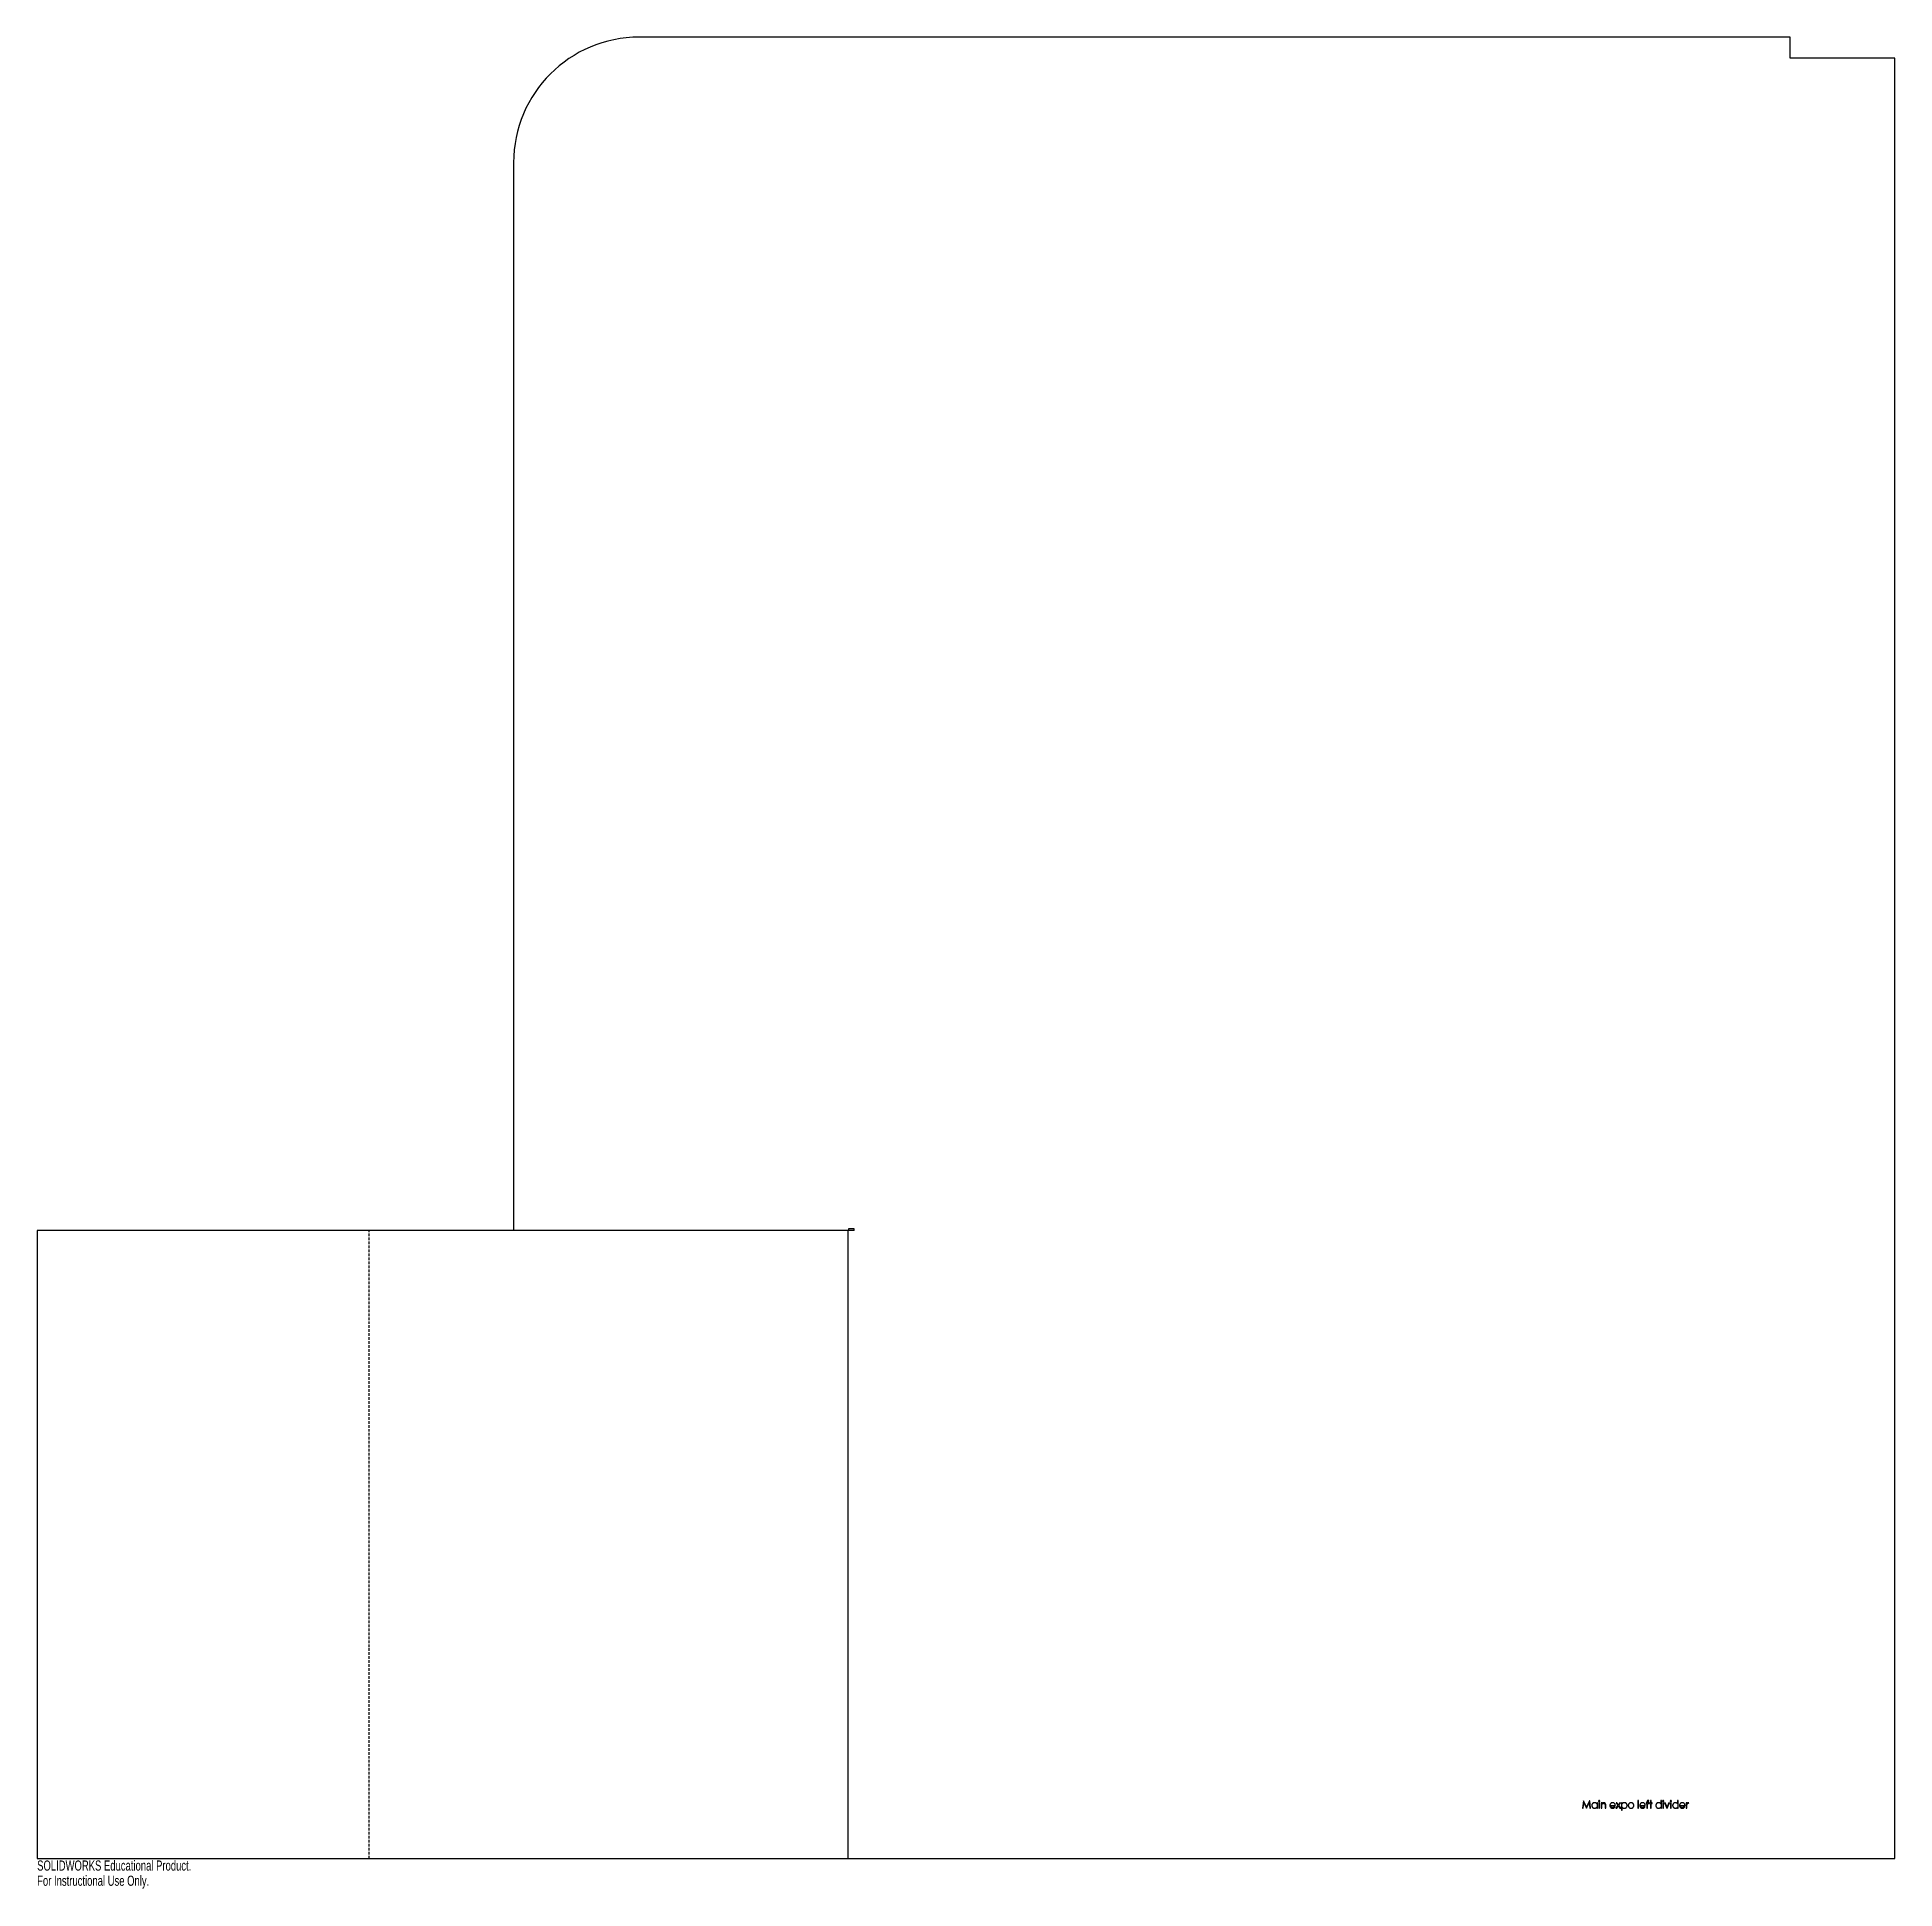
# Model space of a CAD drawing. Header units: millimetres. Extents: x -389 to 498, y -15 to 870.
import ezdxf

# ---------------------------------------------------------------- set-up
doc = ezdxf.new("R2010")
doc.units = ezdxf.units.MM
doc.linetypes.add('HIDDEN', pattern=[1.905, 1.27, -0.635])
doc.styles.add('SLDTEXTSTYLE0', font='TXT', dxfattribs={"width": 0.7})

msp = doc.modelspace()

# ---------------------------------------------------------------- linework, layer by layer
at = {"color": 7, "linetype": 'Continuous', "lineweight": 25}
for p, q in [((448.32, 870), (-101.68, 870)), ((448.32, 860), (448.32, 870)), ((498.32, 860), (448.32, 860)), ((498.32, 0), (498.32, 860)), ((-161.68, 810), (-161.68, 300)), ((1.07, 300), (-389.32, 300)), ((-389.32, 300), (-389.32, 0)), ((1.07, 300.75), (-1.68, 300.75)), ((-1.68, 300.75), (-1.68, 300)), ((1.07, 300), (1.07, 300.75)), ((349.52, 27.5), (349.06, 24)), ((349.57, 27.5), (349.52, 27.5)), ((351.01, 24.63), (349.57, 27.5)), ((352.45, 27.5), (351.01, 24.63)), ((352.5, 27.5), (352.45, 27.5)), ((352.96, 24), (352.5, 27.5)), ((375.85, 27.59), (375.53, 27.59)), ((375.53, 27.59), (375.53, 24)), ((375.85, 24), (375.85, 27.59)), ((379.89, 26.96), (379.89, 26.55)), ((380.2, 26.55), (380.2, 26.91)), ((380.78, 27.24), (380.78, 27.57)), ((381.86, 27.59), (381.55, 27.59)), ((381.55, 27.59), (381.55, 26.55)), ((381.86, 26.55), (381.86, 27.59)), ((386.8, 27.59), (386.48, 27.59)), ((386.48, 27.59), (386.48, 26.06)), ((386.8, 24), (386.8, 27.59)), ((394.83, 27.59), (394.52, 27.59)), ((394.52, 27.59), (394.52, 26.06)), ((394.83, 24), (394.83, 27.59)), ((349.06, 24), (349.38, 24)), ((349.38, 24), (349.71, 26.52)), ((349.71, 26.52), (350.98, 24)), ((350.98, 24), (351.05, 24)), ((351.05, 24), (352.31, 26.52)), ((352.31, 26.52), (352.65, 24)), ((352.65, 24), (352.96, 24)), ((356.19, 26.55), (355.88, 26.55)), ((355.88, 26.55), (355.88, 26.08)), ((355.88, 24.44), (355.88, 24)), ((355.88, 24), (356.19, 24)), ((356.19, 24), (356.19, 26.55)), ((357.18, 26.55), (356.87, 26.55)), ((356.87, 26.55), (356.87, 24)), ((356.87, 24), (357.18, 24)), ((357.18, 24), (357.18, 26.55)), ((358.26, 26.55), (357.94, 26.55)), ((357.94, 26.55), (357.94, 24)), ((357.94, 24), (358.26, 24)), ((358.26, 26.09), (358.26, 26.55)), ((358.26, 24), (358.26, 24.92)), ((359.87, 25.2), (359.87, 24)), ((359.87, 24), (360.19, 24)), ((360.19, 24), (360.19, 25.3)), ((362.48, 25.21), (364.77, 25.21)), ((364.63, 24.66), (364.35, 24.8)), ((366.01, 25.37), (365.03, 24)), ((365.03, 24), (365.41, 24)), ((365.54, 26.55), (365.17, 26.55)), ((365.17, 26.55), (366.01, 25.37)), ((365.41, 24), (366.2, 25.11)), ((366.2, 25.63), (365.54, 26.55)), ((366.86, 26.55), (366.2, 25.63)), ((366.2, 25.11), (366.99, 24)), ((366.39, 25.37), (367.23, 26.55)), ((367.37, 24), (366.39, 25.37)), ((367.23, 26.55), (366.86, 26.55)), ((366.99, 24), (367.37, 24)), ((368.04, 26.55), (367.73, 26.55)), ((367.73, 26.55), (367.73, 23.05)), ((367.73, 23.05), (368.04, 23.05)), ((368.04, 26.08), (368.04, 26.55)), ((368.04, 23.05), (368.04, 24.46)), ((375.53, 24), (375.85, 24)), ((376.79, 25.21), (379.08, 25.21)), ((378.94, 24.66), (378.67, 24.8)), ((379.89, 26.55), (379.53, 26.55)), ((379.53, 26.55), (379.53, 26.24)), ((379.53, 26.24), (379.89, 26.24)), ((379.89, 26.24), (379.89, 24)), ((379.89, 24), (380.2, 24)), ((380.74, 26.55), (380.2, 26.55)), ((380.2, 24), (380.2, 26.24)), ((380.2, 26.24), (380.74, 26.24)), ((380.74, 26.24), (380.74, 26.55)), ((381.1, 26.55), (381.1, 26.24)), ((381.55, 26.55), (381.1, 26.55)), ((381.1, 26.24), (381.55, 26.24)), ((381.55, 26.24), (381.55, 24)), ((381.55, 24), (381.86, 24)), ((382.31, 26.55), (381.86, 26.55)), ((381.86, 24), (381.86, 26.24)), ((381.86, 26.24), (382.31, 26.24)), ((382.31, 26.24), (382.31, 26.55)), ((386.48, 24.44), (386.48, 24)), ((386.48, 24), (386.8, 24)), ((387.78, 26.55), (387.47, 26.55)), ((387.47, 26.55), (387.47, 24)), ((387.47, 24), (387.78, 24)), ((387.78, 24), (387.78, 26.55)), ((388.62, 26.55), (388.28, 26.55)), ((388.28, 26.55), (389.44, 24)), ((389.47, 24.69), (388.62, 26.55)), ((389.44, 24), (389.49, 24)), ((390.32, 26.55), (389.47, 24.69)), ((389.49, 24), (390.66, 26.55)), ((390.66, 26.55), (390.32, 26.55)), ((391.46, 26.55), (391.15, 26.55)), ((391.15, 26.55), (391.15, 24)), ((391.15, 24), (391.46, 24)), ((391.46, 24), (391.46, 26.55)), ((394.52, 24.44), (394.52, 24)), ((394.52, 24), (394.83, 24)), ((395.77, 25.21), (398.06, 25.21)), ((397.93, 24.66), (397.65, 24.8)), ((398.91, 26.55), (398.6, 26.55)), ((398.6, 26.55), (398.6, 24)), ((398.6, 24), (398.91, 24)), ((398.91, 26.18), (398.91, 26.55)), ((398.91, 24), (398.91, 24.86)), ((399.64, 26.24), (399.81, 26.51)), ((-389.32, 0), (498.32, 0))]:
    msp.add_line(p, q, dxfattribs=at)
at = {"color": 7, "linetype": 'HIDDEN'}
msp.add_line((-230.66, 0), (-230.66, 300), dxfattribs=at)
at = {"color": 7, "linetype": 'Continuous'}
msp.add_line((-1.84, 0), (-1.84, 300), dxfattribs=at)
at = {"color": 7, "linetype": 'Continuous', "lineweight": 25}
msp.add_arc((-101.68, 810), 60, 90, 180, dxfattribs=at)
for points, knots in [([(357.02, 27.63), (356.99, 27.63), (356.93, 27.62), (356.86, 27.59), (356.82, 27.55), (356.78, 27.51), (356.74, 27.45), (356.73, 27.4), (356.73, 27.36)], [0, 0, 0, 0, 0.255106, 0.381885, 0.510255, 0.636563, 0.757851, 1, 1, 1, 1]), ([(356.73, 27.36), (356.73, 27.33), (356.74, 27.27), (356.78, 27.21), (356.82, 27.17), (356.86, 27.14), (356.93, 27.1), (356.99, 27.09), (357.02, 27.09)], [0, 0, 0, 0, 0.238915, 0.359557, 0.486635, 0.615787, 0.743339, 1, 1, 1, 1]), ([(357.32, 27.36), (357.32, 27.4), (357.31, 27.45), (357.27, 27.51), (357.23, 27.55), (357.19, 27.59), (357.12, 27.62), (357.06, 27.63), (357.02, 27.63)], [0, 0, 0, 0, 0.24077, 0.361368, 0.48802, 0.615659, 0.741716, 1, 1, 1, 1]), ([(357.02, 27.09), (357.06, 27.09), (357.12, 27.1), (357.19, 27.14), (357.23, 27.17), (357.27, 27.21), (357.31, 27.27), (357.32, 27.33), (357.32, 27.36)], [0, 0, 0, 0, 0.25985, 0.386671, 0.515083, 0.642503, 0.762454, 1, 1, 1, 1]), ([(380.4, 27.63), (380.35, 27.63), (380.27, 27.62), (380.17, 27.59), (380.11, 27.56), (380.05, 27.52), (380, 27.47), (379.96, 27.42), (379.94, 27.37), (379.92, 27.33), (379.92, 27.29), (379.91, 27.25), (379.9, 27.2), (379.89, 27.15), (379.89, 27.07), (379.89, 27.01), (379.89, 26.96)], [0, 0, 0, 0, 0.16461, 0.240355, 0.313698, 0.383938, 0.451083, 0.516827, 0.583095, 0.61837, 0.658496, 0.703358, 0.752084, 0.807052, 0.866144, 1, 1, 1, 1]), ([(380.2, 26.91), (380.2, 26.94), (380.2, 26.99), (380.2, 27.05), (380.21, 27.09), (380.21, 27.12), (380.21, 27.15), (380.21, 27.17), (380.22, 27.19), (380.23, 27.21), (380.25, 27.24), (380.27, 27.26), (380.3, 27.28), (380.34, 27.3), (380.39, 27.31), (380.44, 27.32), (380.47, 27.32)], [0, 0, 0, 0, 0.177182, 0.250494, 0.316567, 0.371666, 0.418491, 0.455466, 0.483325, 0.531454, 0.583012, 0.639224, 0.702281, 0.770576, 0.841276, 1, 1, 1, 1]), ([(380.78, 27.57), (380.72, 27.59), (380.59, 27.62), (380.46, 27.63), (380.4, 27.63)], [0, 0, 0, 0, 0.546137, 1, 1, 1, 1]), ([(380.47, 27.32), (380.52, 27.32), (380.62, 27.3), (380.73, 27.26), (380.78, 27.24)], [0, 0, 0, 0, 0.446972, 1, 1, 1, 1]), ([(387.63, 27.63), (387.59, 27.63), (387.53, 27.62), (387.46, 27.59), (387.42, 27.55), (387.38, 27.51), (387.35, 27.45), (387.34, 27.4), (387.34, 27.36)], [0, 0, 0, 0, 0.255106, 0.381885, 0.510255, 0.636563, 0.757851, 1, 1, 1, 1]), ([(387.34, 27.36), (387.34, 27.33), (387.35, 27.27), (387.38, 27.21), (387.42, 27.17), (387.46, 27.14), (387.53, 27.1), (387.59, 27.09), (387.63, 27.09)], [0, 0, 0, 0, 0.238915, 0.359557, 0.486635, 0.615787, 0.743339, 1, 1, 1, 1]), ([(387.92, 27.36), (387.92, 27.4), (387.91, 27.45), (387.87, 27.51), (387.83, 27.55), (387.79, 27.59), (387.72, 27.62), (387.66, 27.63), (387.63, 27.63)], [0, 0, 0, 0, 0.24077, 0.361368, 0.48802, 0.615659, 0.741716, 1, 1, 1, 1]), ([(387.63, 27.09), (387.66, 27.09), (387.72, 27.1), (387.79, 27.14), (387.83, 27.17), (387.87, 27.21), (387.91, 27.27), (387.92, 27.33), (387.92, 27.36)], [0, 0, 0, 0, 0.25985, 0.386671, 0.515083, 0.642503, 0.762454, 1, 1, 1, 1]), ([(391.31, 27.63), (391.27, 27.63), (391.21, 27.62), (391.14, 27.59), (391.1, 27.55), (391.06, 27.51), (391.03, 27.45), (391.01, 27.4), (391.02, 27.36)], [0, 0, 0, 0, 0.255106, 0.381885, 0.510255, 0.636563, 0.757851, 1, 1, 1, 1]), ([(391.02, 27.36), (391.02, 27.33), (391.03, 27.27), (391.06, 27.21), (391.1, 27.17), (391.14, 27.14), (391.21, 27.1), (391.27, 27.09), (391.31, 27.09)], [0, 0, 0, 0, 0.238915, 0.359557, 0.486635, 0.615787, 0.743339, 1, 1, 1, 1]), ([(391.6, 27.36), (391.6, 27.4), (391.59, 27.45), (391.55, 27.51), (391.51, 27.55), (391.47, 27.59), (391.4, 27.62), (391.34, 27.63), (391.31, 27.63)], [0, 0, 0, 0, 0.24077, 0.361368, 0.48802, 0.615659, 0.741716, 1, 1, 1, 1]), ([(391.31, 27.09), (391.34, 27.09), (391.4, 27.1), (391.47, 27.14), (391.51, 27.17), (391.55, 27.21), (391.59, 27.27), (391.6, 27.33), (391.6, 27.36)], [0, 0, 0, 0, 0.25985, 0.386671, 0.515083, 0.642503, 0.762454, 1, 1, 1, 1]), ([(354.85, 26.6), (354.76, 26.6), (354.62, 26.59), (354.45, 26.55), (354.33, 26.5), (354.21, 26.45), (354.1, 26.38), (353.99, 26.31), (353.9, 26.21), (353.8, 26.12), (353.72, 26.01), (353.65, 25.9), (353.6, 25.79), (353.56, 25.67), (353.51, 25.5), (353.5, 25.37), (353.5, 25.28)], [0, 0, 0, 0, 0.128369, 0.190418, 0.251921, 0.313274, 0.375086, 0.438389, 0.503209, 0.567967, 0.630868, 0.691997, 0.752426, 0.813096, 0.873921, 1, 1, 1, 1]), ([(353.5, 25.28), (353.5, 25.19), (353.51, 25.06), (353.55, 24.89), (353.6, 24.77), (353.65, 24.65), (353.72, 24.54), (353.8, 24.44), (353.89, 24.34), (353.99, 24.25), (354.1, 24.17), (354.21, 24.1), (354.32, 24.05), (354.44, 24), (354.61, 23.96), (354.75, 23.95), (354.84, 23.95)], [0, 0, 0, 0, 0.128099, 0.189669, 0.250706, 0.311891, 0.373265, 0.435809, 0.500424, 0.565061, 0.627671, 0.689332, 0.75007, 0.810996, 0.872567, 1, 1, 1, 1]), ([(354.84, 23.95), (354.94, 23.95), (355.08, 23.97), (355.27, 24.02), (355.41, 24.07), (355.54, 24.14), (355.7, 24.25), (355.81, 24.36), (355.88, 24.44)], [0, 0, 0, 0, 0.251855, 0.3727, 0.492835, 0.61373, 0.737915, 1, 1, 1, 1]), ([(355.88, 26.08), (355.82, 26.17), (355.72, 26.28), (355.55, 26.41), (355.43, 26.48), (355.29, 26.53), (355.1, 26.59), (354.95, 26.6), (354.85, 26.6)], [0, 0, 0, 0, 0.261894, 0.385202, 0.504745, 0.623985, 0.745346, 1, 1, 1, 1]), ([(359.23, 26.6), (359.14, 26.6), (359, 26.59), (358.83, 26.53), (358.7, 26.48), (358.58, 26.41), (358.42, 26.29), (358.32, 26.18), (358.26, 26.09)], [0, 0, 0, 0, 0.243411, 0.36189, 0.48007, 0.601012, 0.726431, 1, 1, 1, 1]), ([(358.26, 24.92), (358.26, 25), (358.26, 25.11), (358.27, 25.25), (358.27, 25.34), (358.28, 25.42), (358.29, 25.51), (358.3, 25.57), (358.31, 25.61)], [0, 0, 0, 0, 0.333601, 0.479157, 0.61054, 0.728948, 0.832385, 1, 1, 1, 1]), ([(358.31, 25.61), (358.32, 25.66), (358.34, 25.72), (358.39, 25.81), (358.42, 25.87), (358.47, 25.93), (358.52, 25.99), (358.57, 26.04), (358.63, 26.09), (358.69, 26.14), (358.75, 26.18), (358.82, 26.21), (358.89, 26.24), (358.96, 26.26), (359.05, 26.28), (359.13, 26.29), (359.18, 26.29)], [0, 0, 0, 0, 0.123883, 0.184782, 0.245602, 0.307065, 0.369229, 0.432026, 0.49708, 0.561852, 0.625426, 0.687649, 0.74977, 0.811016, 0.873373, 1, 1, 1, 1]), ([(359.18, 26.29), (359.26, 26.29), (359.38, 26.27), (359.52, 26.22), (359.61, 26.16), (359.69, 26.09), (359.78, 25.97), (359.82, 25.86), (359.84, 25.78)], [0, 0, 0, 0, 0.270019, 0.390719, 0.506822, 0.621524, 0.739167, 1, 1, 1, 1]), ([(360.19, 25.3), (360.19, 25.38), (360.19, 25.5), (360.17, 25.65), (360.16, 25.75), (360.15, 25.84), (360.13, 25.92), (360.11, 26), (360.07, 26.09), (360.02, 26.18), (359.95, 26.29), (359.85, 26.38), (359.75, 26.46), (359.63, 26.52), (359.46, 26.58), (359.32, 26.6), (359.23, 26.6)], [0, 0, 0, 0, 0.131726, 0.190668, 0.245197, 0.295509, 0.341244, 0.383386, 0.42144, 0.492956, 0.562869, 0.633024, 0.704457, 0.776512, 0.848822, 1, 1, 1, 1]), ([(359.84, 25.78), (359.84, 25.75), (359.85, 25.7), (359.86, 25.63), (359.87, 25.56), (359.87, 25.48), (359.87, 25.36), (359.87, 25.27), (359.87, 25.2)], [0, 0, 0, 0, 0.158517, 0.25992, 0.376746, 0.510174, 0.65789, 1, 1, 1, 1]), ([(362.46, 26.12), (362.41, 26.06), (362.34, 25.97), (362.28, 25.83), (362.23, 25.72), (362.2, 25.61), (362.17, 25.46), (362.16, 25.35), (362.16, 25.27)], [0, 0, 0, 0, 0.253422, 0.376704, 0.499449, 0.622572, 0.746232, 1, 1, 1, 1]), ([(362.16, 25.27), (362.16, 25.19), (362.17, 25.06), (362.21, 24.9), (362.25, 24.79), (362.29, 24.67), (362.35, 24.56), (362.42, 24.46), (362.5, 24.36), (362.59, 24.26), (362.69, 24.18), (362.8, 24.11), (362.91, 24.05), (363.03, 24.01), (363.21, 23.96), (363.35, 23.95), (363.45, 23.95)], [0, 0, 0, 0, 0.12108, 0.180068, 0.23919, 0.298706, 0.358881, 0.420369, 0.483448, 0.546566, 0.608699, 0.670186, 0.731865, 0.795203, 0.860371, 1, 1, 1, 1]), ([(363.46, 26.6), (363.36, 26.6), (363.21, 26.59), (363.02, 26.54), (362.89, 26.48), (362.77, 26.42), (362.62, 26.3), (362.52, 26.2), (362.46, 26.12)], [0, 0, 0, 0, 0.260241, 0.383675, 0.50466, 0.625357, 0.746411, 1, 1, 1, 1]), ([(363.41, 24.27), (363.35, 24.27), (363.25, 24.27), (363.13, 24.3), (363.05, 24.33), (362.97, 24.37), (362.89, 24.41), (362.82, 24.47), (362.75, 24.53), (362.69, 24.6), (362.63, 24.67), (362.59, 24.75), (362.55, 24.83), (362.52, 24.92), (362.49, 25.04), (362.48, 25.14), (362.48, 25.21)], [0, 0, 0, 0, 0.127669, 0.188951, 0.249055, 0.309071, 0.369222, 0.430175, 0.492602, 0.555347, 0.616963, 0.678171, 0.739247, 0.801609, 0.865524, 1, 1, 1, 1]), ([(364.35, 24.8), (364.31, 24.74), (364.24, 24.65), (364.15, 24.54), (364.08, 24.48), (364.01, 24.44), (363.94, 24.39), (363.86, 24.36), (363.78, 24.32), (363.69, 24.3), (363.57, 24.27), (363.47, 24.27), (363.41, 24.27)], [0, 0, 0, 0, 0.207935, 0.294694, 0.369732, 0.440831, 0.514251, 0.59139, 0.672274, 0.754341, 0.836121, 1, 1, 1, 1]), ([(363.45, 23.95), (363.54, 23.95), (363.66, 23.96), (363.82, 23.99), (363.94, 24.03), (364.04, 24.07), (364.14, 24.13), (364.24, 24.19), (364.33, 24.26), (364.41, 24.34), (364.52, 24.47), (364.59, 24.58), (364.63, 24.66)], [0, 0, 0, 0, 0.178106, 0.261328, 0.341557, 0.420008, 0.498097, 0.5754, 0.653645, 0.734126, 0.818339, 1, 1, 1, 1]), ([(364.49, 26.1), (364.43, 26.18), (364.32, 26.29), (364.16, 26.41), (364.04, 26.48), (363.9, 26.53), (363.71, 26.59), (363.56, 26.6), (363.46, 26.6)], [0, 0, 0, 0, 0.255257, 0.377248, 0.497742, 0.61812, 0.740967, 1, 1, 1, 1]), ([(364.77, 25.21), (364.76, 25.29), (364.76, 25.42), (364.73, 25.58), (364.69, 25.7), (364.66, 25.81), (364.59, 25.94), (364.53, 26.04), (364.49, 26.1)], [0, 0, 0, 0, 0.270382, 0.39846, 0.52275, 0.643826, 0.763745, 1, 1, 1, 1]), ([(369.07, 26.6), (368.97, 26.6), (368.82, 26.59), (368.63, 26.53), (368.5, 26.48), (368.37, 26.41), (368.21, 26.28), (368.1, 26.17), (368.04, 26.08)], [0, 0, 0, 0, 0.253852, 0.374822, 0.494229, 0.613939, 0.736955, 1, 1, 1, 1]), ([(368.04, 24.46), (368.11, 24.38), (368.22, 24.27), (368.38, 24.15), (368.51, 24.08), (368.64, 24.02), (368.83, 23.97), (368.98, 23.95), (369.08, 23.95)], [0, 0, 0, 0, 0.262003, 0.386599, 0.507884, 0.62877, 0.749452, 1, 1, 1, 1]), ([(370.42, 25.28), (370.42, 25.37), (370.41, 25.5), (370.37, 25.67), (370.32, 25.79), (370.27, 25.9), (370.2, 26.01), (370.12, 26.12), (370.03, 26.21), (369.93, 26.31), (369.82, 26.38), (369.71, 26.45), (369.59, 26.5), (369.47, 26.55), (369.3, 26.59), (369.16, 26.6), (369.07, 26.6)], [0, 0, 0, 0, 0.126015, 0.186809, 0.247448, 0.307846, 0.369121, 0.43199, 0.496715, 0.561502, 0.624773, 0.686554, 0.747875, 0.809347, 0.871364, 1, 1, 1, 1]), ([(369.08, 23.95), (369.17, 23.95), (369.31, 23.96), (369.48, 24), (369.6, 24.05), (369.71, 24.1), (369.82, 24.17), (369.93, 24.25), (370.03, 24.34), (370.12, 24.44), (370.2, 24.54), (370.27, 24.65), (370.32, 24.77), (370.37, 24.89), (370.41, 25.06), (370.42, 25.19), (370.42, 25.28)], [0, 0, 0, 0, 0.1277, 0.18924, 0.250135, 0.310843, 0.372472, 0.435051, 0.499654, 0.564237, 0.62675, 0.688267, 0.74942, 0.810426, 0.871966, 1, 1, 1, 1]), ([(371.31, 26.18), (371.25, 26.11), (371.17, 26.01), (371.09, 25.87), (371.04, 25.76), (371, 25.64), (370.97, 25.48), (370.96, 25.35), (370.96, 25.27)], [0, 0, 0, 0, 0.253759, 0.377286, 0.498912, 0.621321, 0.744762, 1, 1, 1, 1]), ([(370.96, 25.27), (370.96, 25.18), (370.97, 25.06), (371.01, 24.89), (371.05, 24.77), (371.1, 24.66), (371.16, 24.55), (371.24, 24.45), (371.33, 24.35), (371.42, 24.25), (371.52, 24.17), (371.63, 24.1), (371.75, 24.05), (371.87, 24.01), (372.05, 23.96), (372.19, 23.95), (372.28, 23.95)], [0, 0, 0, 0, 0.123182, 0.183034, 0.242866, 0.302517, 0.363315, 0.425069, 0.489042, 0.553087, 0.615445, 0.677286, 0.739175, 0.801676, 0.865365, 1, 1, 1, 1]), ([(372.28, 26.6), (372.19, 26.6), (372.05, 26.59), (371.87, 26.54), (371.74, 26.5), (371.62, 26.44), (371.47, 26.34), (371.37, 26.25), (371.31, 26.18)], [0, 0, 0, 0, 0.258712, 0.382089, 0.503564, 0.625181, 0.747287, 1, 1, 1, 1]), ([(373.25, 26.18), (373.19, 26.25), (373.09, 26.34), (372.94, 26.44), (372.82, 26.5), (372.69, 26.54), (372.52, 26.59), (372.38, 26.6), (372.28, 26.6)], [0, 0, 0, 0, 0.253129, 0.375307, 0.496196, 0.617866, 0.741668, 1, 1, 1, 1]), ([(372.28, 23.95), (372.38, 23.95), (372.51, 23.96), (372.69, 24.01), (372.81, 24.05), (372.93, 24.1), (373.04, 24.17), (373.14, 24.25), (373.24, 24.35), (373.32, 24.45), (373.4, 24.55), (373.46, 24.66), (373.51, 24.77), (373.55, 24.89), (373.59, 25.06), (373.61, 25.18), (373.6, 25.27)], [0, 0, 0, 0, 0.134134, 0.197903, 0.260483, 0.322146, 0.383778, 0.446215, 0.510341, 0.574395, 0.636226, 0.697102, 0.756828, 0.816735, 0.876663, 1, 1, 1, 1]), ([(373.6, 25.27), (373.6, 25.35), (373.59, 25.48), (373.56, 25.64), (373.52, 25.76), (373.47, 25.87), (373.39, 26.02), (373.31, 26.12), (373.25, 26.18)], [0, 0, 0, 0, 0.255435, 0.378632, 0.501466, 0.623494, 0.746166, 1, 1, 1, 1]), ([(376.77, 26.12), (376.72, 26.06), (376.66, 25.97), (376.59, 25.83), (376.55, 25.72), (376.52, 25.61), (376.48, 25.46), (376.48, 25.35), (376.48, 25.27)], [0, 0, 0, 0, 0.253422, 0.376704, 0.499449, 0.622572, 0.746232, 1, 1, 1, 1]), ([(376.48, 25.27), (376.48, 25.19), (376.49, 25.06), (376.52, 24.9), (376.56, 24.79), (376.61, 24.67), (376.67, 24.56), (376.74, 24.46), (376.82, 24.36), (376.9, 24.26), (377, 24.18), (377.11, 24.11), (377.22, 24.05), (377.35, 24.01), (377.53, 23.96), (377.67, 23.95), (377.76, 23.95)], [0, 0, 0, 0, 0.12108, 0.180068, 0.23919, 0.298706, 0.358881, 0.420369, 0.483448, 0.546566, 0.608699, 0.670186, 0.731865, 0.795203, 0.860371, 1, 1, 1, 1]), ([(377.77, 26.6), (377.67, 26.6), (377.52, 26.59), (377.34, 26.54), (377.21, 26.48), (377.09, 26.42), (376.93, 26.3), (376.83, 26.2), (376.77, 26.12)], [0, 0, 0, 0, 0.260241, 0.383675, 0.50466, 0.625357, 0.746411, 1, 1, 1, 1]), ([(377.72, 24.27), (377.66, 24.27), (377.57, 24.27), (377.45, 24.3), (377.36, 24.33), (377.28, 24.37), (377.21, 24.41), (377.13, 24.47), (377.06, 24.53), (377, 24.6), (376.95, 24.67), (376.9, 24.75), (376.86, 24.83), (376.83, 24.92), (376.8, 25.04), (376.79, 25.14), (376.79, 25.21)], [0, 0, 0, 0, 0.127669, 0.188951, 0.249055, 0.309071, 0.369222, 0.430175, 0.492602, 0.555347, 0.616963, 0.678171, 0.739247, 0.801609, 0.865524, 1, 1, 1, 1]), ([(378.67, 24.8), (378.62, 24.74), (378.56, 24.65), (378.46, 24.54), (378.4, 24.48), (378.33, 24.44), (378.26, 24.39), (378.18, 24.36), (378.09, 24.32), (378, 24.3), (377.88, 24.27), (377.79, 24.27), (377.72, 24.27)], [0, 0, 0, 0, 0.207935, 0.294694, 0.369732, 0.440831, 0.514251, 0.59139, 0.672274, 0.754341, 0.836121, 1, 1, 1, 1]), ([(377.76, 23.95), (377.85, 23.95), (377.98, 23.96), (378.14, 23.99), (378.25, 24.03), (378.36, 24.07), (378.46, 24.13), (378.55, 24.19), (378.64, 24.26), (378.73, 24.34), (378.83, 24.47), (378.9, 24.58), (378.94, 24.66)], [0, 0, 0, 0, 0.178106, 0.261328, 0.341557, 0.420008, 0.498097, 0.5754, 0.653645, 0.734126, 0.818339, 1, 1, 1, 1]), ([(378.8, 26.1), (378.74, 26.18), (378.64, 26.29), (378.48, 26.41), (378.35, 26.48), (378.22, 26.53), (378.03, 26.59), (377.87, 26.6), (377.77, 26.6)], [0, 0, 0, 0, 0.255257, 0.377248, 0.497742, 0.61812, 0.740967, 1, 1, 1, 1]), ([(379.08, 25.21), (379.08, 25.29), (379.07, 25.42), (379.04, 25.58), (379.01, 25.7), (378.97, 25.81), (378.91, 25.94), (378.85, 26.04), (378.8, 26.1)], [0, 0, 0, 0, 0.270382, 0.39846, 0.52275, 0.643826, 0.763745, 1, 1, 1, 1]), ([(385.45, 26.6), (385.36, 26.6), (385.23, 26.59), (385.05, 26.55), (384.93, 26.5), (384.82, 26.45), (384.7, 26.38), (384.6, 26.31), (384.5, 26.21), (384.41, 26.12), (384.33, 26.01), (384.26, 25.9), (384.2, 25.79), (384.16, 25.67), (384.12, 25.5), (384.11, 25.37), (384.1, 25.28)], [0, 0, 0, 0, 0.128369, 0.190418, 0.251921, 0.313274, 0.375086, 0.438389, 0.503209, 0.567967, 0.630868, 0.691997, 0.752426, 0.813096, 0.873921, 1, 1, 1, 1]), ([(384.1, 25.28), (384.11, 25.19), (384.12, 25.06), (384.16, 24.89), (384.2, 24.77), (384.26, 24.65), (384.32, 24.54), (384.4, 24.44), (384.49, 24.34), (384.59, 24.25), (384.7, 24.17), (384.81, 24.1), (384.93, 24.05), (385.05, 24), (385.22, 23.96), (385.35, 23.95), (385.44, 23.95)], [0, 0, 0, 0, 0.128099, 0.189669, 0.250706, 0.311891, 0.373265, 0.435809, 0.500424, 0.565061, 0.627671, 0.689332, 0.75007, 0.810996, 0.872567, 1, 1, 1, 1]), ([(385.44, 23.95), (385.54, 23.95), (385.69, 23.97), (385.88, 24.02), (386.01, 24.07), (386.14, 24.14), (386.31, 24.25), (386.42, 24.36), (386.48, 24.44)], [0, 0, 0, 0, 0.251855, 0.3727, 0.492835, 0.61373, 0.737915, 1, 1, 1, 1]), ([(386.48, 26.06), (386.42, 26.14), (386.32, 26.26), (386.16, 26.39), (386.03, 26.47), (385.89, 26.53), (385.7, 26.58), (385.55, 26.6), (385.45, 26.6)], [0, 0, 0, 0, 0.261489, 0.385247, 0.505898, 0.62579, 0.747015, 1, 1, 1, 1]), ([(393.48, 26.6), (393.39, 26.6), (393.26, 26.59), (393.09, 26.55), (392.96, 26.5), (392.85, 26.45), (392.74, 26.38), (392.63, 26.31), (392.53, 26.21), (392.44, 26.12), (392.36, 26.01), (392.29, 25.9), (392.23, 25.79), (392.19, 25.67), (392.15, 25.5), (392.14, 25.37), (392.14, 25.28)], [0, 0, 0, 0, 0.128369, 0.190418, 0.251921, 0.313274, 0.375086, 0.438389, 0.503209, 0.567967, 0.630868, 0.691997, 0.752426, 0.813096, 0.873921, 1, 1, 1, 1]), ([(392.14, 25.28), (392.14, 25.19), (392.15, 25.06), (392.19, 24.89), (392.23, 24.77), (392.29, 24.65), (392.35, 24.54), (392.43, 24.44), (392.53, 24.34), (392.63, 24.25), (392.73, 24.17), (392.84, 24.1), (392.96, 24.05), (393.08, 24), (393.25, 23.96), (393.38, 23.95), (393.47, 23.95)], [0, 0, 0, 0, 0.128099, 0.189669, 0.250706, 0.311891, 0.373265, 0.435809, 0.500424, 0.565061, 0.627671, 0.689332, 0.75007, 0.810996, 0.872567, 1, 1, 1, 1]), ([(393.47, 23.95), (393.57, 23.95), (393.72, 23.97), (393.91, 24.02), (394.04, 24.07), (394.17, 24.14), (394.34, 24.25), (394.45, 24.36), (394.52, 24.44)], [0, 0, 0, 0, 0.251855, 0.3727, 0.492835, 0.61373, 0.737915, 1, 1, 1, 1]), ([(394.52, 26.06), (394.45, 26.14), (394.35, 26.26), (394.19, 26.39), (394.06, 26.47), (393.93, 26.53), (393.73, 26.58), (393.58, 26.6), (393.48, 26.6)], [0, 0, 0, 0, 0.261489, 0.385247, 0.505898, 0.62579, 0.747015, 1, 1, 1, 1]), ([(395.75, 26.12), (395.7, 26.06), (395.64, 25.97), (395.57, 25.83), (395.53, 25.72), (395.5, 25.61), (395.47, 25.46), (395.46, 25.35), (395.46, 25.27)], [0, 0, 0, 0, 0.253422, 0.376704, 0.499449, 0.622572, 0.746232, 1, 1, 1, 1]), ([(395.46, 25.27), (395.46, 25.19), (395.47, 25.06), (395.5, 24.9), (395.54, 24.79), (395.59, 24.67), (395.65, 24.56), (395.72, 24.46), (395.8, 24.36), (395.88, 24.26), (395.98, 24.18), (396.09, 24.11), (396.2, 24.05), (396.33, 24.01), (396.51, 23.96), (396.65, 23.95), (396.74, 23.95)], [0, 0, 0, 0, 0.12108, 0.180068, 0.23919, 0.298706, 0.358881, 0.420369, 0.483448, 0.546566, 0.608699, 0.670186, 0.731865, 0.795203, 0.860371, 1, 1, 1, 1]), ([(396.75, 26.6), (396.65, 26.6), (396.5, 26.59), (396.32, 26.54), (396.19, 26.48), (396.07, 26.42), (395.91, 26.3), (395.81, 26.2), (395.75, 26.12)], [0, 0, 0, 0, 0.260241, 0.383675, 0.50466, 0.625357, 0.746411, 1, 1, 1, 1]), ([(396.7, 24.27), (396.64, 24.27), (396.55, 24.27), (396.43, 24.3), (396.34, 24.33), (396.26, 24.37), (396.19, 24.41), (396.11, 24.47), (396.04, 24.53), (395.98, 24.6), (395.93, 24.67), (395.88, 24.75), (395.84, 24.83), (395.81, 24.92), (395.78, 25.04), (395.77, 25.14), (395.77, 25.21)], [0, 0, 0, 0, 0.127669, 0.188951, 0.249055, 0.309071, 0.369222, 0.430175, 0.492602, 0.555347, 0.616963, 0.678171, 0.739247, 0.801609, 0.865524, 1, 1, 1, 1]), ([(397.65, 24.8), (397.6, 24.74), (397.54, 24.65), (397.44, 24.54), (397.38, 24.48), (397.31, 24.44), (397.24, 24.39), (397.16, 24.36), (397.07, 24.32), (396.98, 24.3), (396.86, 24.27), (396.77, 24.27), (396.7, 24.27)], [0, 0, 0, 0, 0.207935, 0.294694, 0.369732, 0.440831, 0.514251, 0.59139, 0.672274, 0.754341, 0.836121, 1, 1, 1, 1]), ([(396.74, 23.95), (396.83, 23.95), (396.96, 23.96), (397.12, 23.99), (397.23, 24.03), (397.34, 24.07), (397.44, 24.13), (397.53, 24.19), (397.62, 24.26), (397.71, 24.34), (397.81, 24.47), (397.88, 24.58), (397.93, 24.66)], [0, 0, 0, 0, 0.178106, 0.261328, 0.341557, 0.420008, 0.498097, 0.5754, 0.653645, 0.734126, 0.818339, 1, 1, 1, 1]), ([(397.78, 26.1), (397.72, 26.18), (397.62, 26.29), (397.46, 26.41), (397.33, 26.48), (397.2, 26.53), (397.01, 26.59), (396.85, 26.6), (396.75, 26.6)], [0, 0, 0, 0, 0.255257, 0.377248, 0.497742, 0.61812, 0.740967, 1, 1, 1, 1]), ([(398.06, 25.21), (398.06, 25.29), (398.05, 25.42), (398.02, 25.58), (397.99, 25.7), (397.95, 25.81), (397.89, 25.94), (397.83, 26.04), (397.78, 26.1)], [0, 0, 0, 0, 0.270382, 0.39846, 0.52275, 0.643826, 0.763745, 1, 1, 1, 1]), ([(399.54, 26.6), (399.48, 26.6), (399.39, 26.59), (399.29, 26.54), (399.21, 26.5), (399.13, 26.44), (399.02, 26.34), (398.96, 26.25), (398.91, 26.18)], [0, 0, 0, 0, 0.213886, 0.324683, 0.439459, 0.561633, 0.693888, 1, 1, 1, 1]), ([(398.91, 24.86), (398.91, 24.96), (398.91, 25.1), (398.92, 25.29), (398.93, 25.4), (398.93, 25.51), (398.95, 25.61), (398.96, 25.69), (398.97, 25.73)], [0, 0, 0, 0, 0.343762, 0.491834, 0.624109, 0.7414, 0.843062, 1, 1, 1, 1]), ([(398.97, 25.73), (398.98, 25.78), (399, 25.84), (399.03, 25.92), (399.06, 25.98), (399.09, 26.03), (399.12, 26.07), (399.15, 26.12), (399.19, 26.16), (399.25, 26.21), (399.35, 26.27), (399.43, 26.29), (399.48, 26.29)], [0, 0, 0, 0, 0.171717, 0.250668, 0.325882, 0.396881, 0.463575, 0.52807, 0.589688, 0.704809, 0.808662, 1, 1, 1, 1]), ([(399.48, 26.29), (399.5, 26.29), (399.56, 26.28), (399.61, 26.25), (399.64, 26.24)], [0, 0, 0, 0, 0.43977, 1, 1, 1, 1]), ([(399.81, 26.51), (399.77, 26.54), (399.68, 26.58), (399.58, 26.6), (399.54, 26.6)], [0, 0, 0, 0, 0.536477, 1, 1, 1, 1])]:
    msp.add_open_spline(points, degree=3, knots=knots, dxfattribs=at)

# ---------------------------------------------------------------- texts
at = {"color": 7, "linetype": 'Continuous', "char_height": 4.8336, "attachment_point": 1, "style": 'SLDTEXTSTYLE0'}
for s, insert in [('SOLIDWORKS Educational Product.', (-389.32, -1.02)), ('For Instructional Use Only.', (-389.32, -8.27))]:
    msp.add_mtext(s, dxfattribs=dict(at, insert=insert))

doc.saveas('drawing.dxf')
